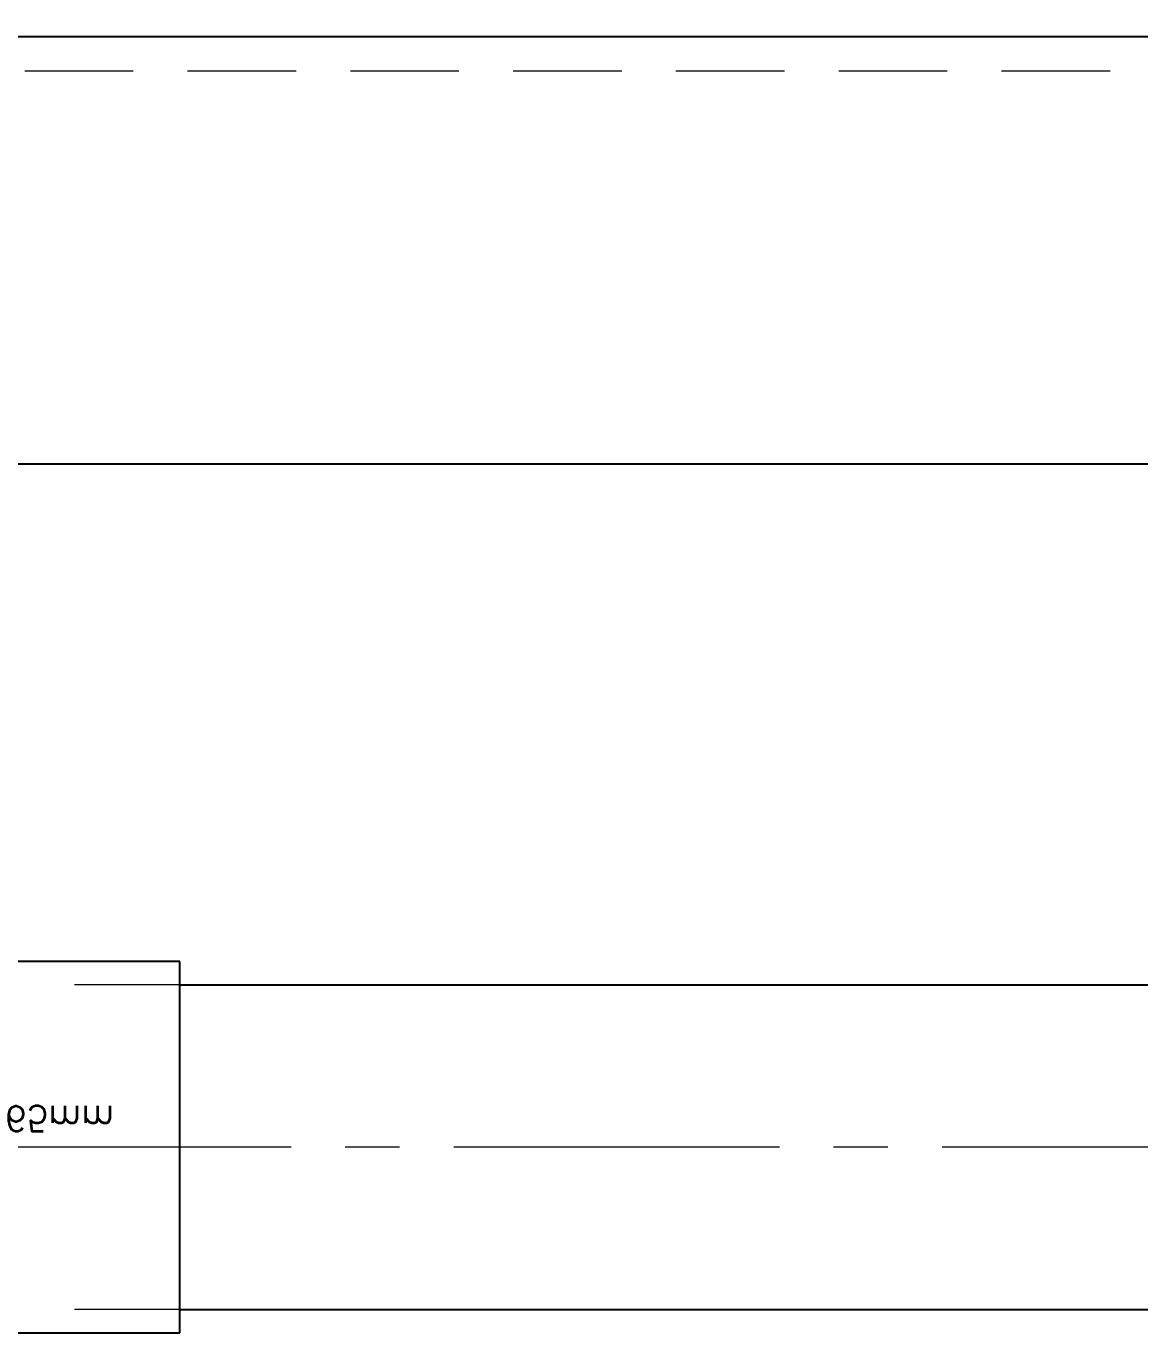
# Model space of a CAD drawing. Header units: millimetres. Extents: x -8731 to 85711, y -14522 to 31379.
# Drawn here: x 29357.3 to 29617.9, y 19589.2 to 19895.2 of the extents above; entities that cross this region are included whole.
import ezdxf
from ezdxf.xclip import XClip

# ---------------------------------------------------------------- set-up
doc = ezdxf.new("R2010")
doc.units = ezdxf.units.MM
doc.header["$LTSCALE"] = 4
doc.header["$XCLIPFRAME"] = 0
doc.linetypes.add('CENTER2', pattern=[28.575, 19.05, -3.175, 3.175, -3.175])
doc.linetypes.add('HIDDEN', pattern=[9.525, 6.35, -3.175])
doc.layers.add('04_HIDDEN', color=2, linetype='HIDDEN', lineweight=13)
doc.layers.add('05_CENTER', color=4, linetype='CENTER2', lineweight=13)
doc.layers.add('10_DRAFT', color=8, linetype='Continuous', lineweight=0, plot=False)
doc.styles.add('KSS_TXT', font='txt.shx', dxfattribs={"bigfont": 'extfont2.shx'})

# ---------------------------------------------------------------- blocks, each defined once
blk = doc.blocks.new('A$C3AA34862_1_1_1')
at = {"color": 0}
blk.add_lwpolyline([(0, -1100), (2500, -1100), (2500, -1000), (0, -1000)], close=True, dxfattribs=at)
at = {"layer": '04_HIDDEN'}
blk.add_line((0, -1008), (2500, -1008), dxfattribs=at)
blk = doc.blocks.new('エルボ(TS-L)-65mma_1_1_1')
at = {"color": 0}
for p, q in [((-66.5, 43.5), (0, 43.5)), ((0, 43.5), (0, -43.5)), ((-153.5, -110), (-153.5, -43.5)), ((-66.5, -43.5), (-66.5, -110)), ((0, -43.5), (-66.5, -43.5)), ((-66.5, -110), (-153.5, -110))]:
    blk.add_line(p, q, dxfattribs=at)
blk.add_arc((-66.5, -43.5), 87, 90, 180, dxfattribs=at)
at = {"layer": '05_CENTER', "color": 0}
for p, q in [((0, 0), (-66.5, 0)), ((-110, -110), (-110, -43.5))]:
    blk.add_line(p, q, dxfattribs=at)
blk.add_arc((-66.5, -43.5), 43.5, 90, 180, dxfattribs=at)
at = {"layer": '10_DRAFT'}
for p, q in [((0, 38), (-24.63, 38)), ((0, -38), (-24.63, -38)), ((-148, -110), (-148, -85.37)), ((-72, -110), (-72, -85.37))]:
    blk.add_line(p, q, dxfattribs=at)
at = {"layer": '10_DRAFT', "style": 'KSS_TXT'}
blk.add_text('65mm', height=6, dxfattribs=at).set_placement((-41.03, -9.65))
blk = doc.blocks.new('A$C3C656437_1_1_1')
at = {"color": 0}
for p, q in [((-218, 1810), (-218, 849)), ((-142, 1810), (-142, 849))]:
    blk.add_line(p, q, dxfattribs=at)
at = {"layer": '05_CENTER'}
blk.add_line((-180, 849), (-180, 1810), dxfattribs=at)
at = {"color": 4, "xscale": -1, "rotation": 90}
blk.add_blockref('エルボ(TS-L)-65mma_1_1_1', (-180, 1810), dxfattribs=at)
blk = doc.blocks.new('A$C457F5408_1_1_1')
at = {"color": 0}
for p, q in [((15, 2120), (15, -20)), ((-35, 2075), (-35, 25)), ((-29, 2075), (-29, 25))]:
    blk.add_line(p, q, dxfattribs=at)
blk = doc.blocks.new('A$C54E27890_1_1')
at = {"rotation": 270}
blk.add_blockref('A$C457F5408_1_1_1', (0, -17), dxfattribs=at)

msp = doc.modelspace()

# ---------------------------------------------------------------- block references
msp.add_blockref('A$C3AA34862_1_1_1', (28328.25246, 20892.71284))
ref = msp.add_blockref('A$C3C656437_1_1_1', (31203.25247, 19812.71284), dxfattribs=dict(rotation=90))
XClip(ref).set_block_clipping_path([(-303.5439173726, 1326.7871710912), (2151.0457523034, 2001.203339192)])
ref = msp.add_blockref('A$C54E27890_1_1', (29421.25247, 19842.71284), dxfattribs=dict(rotation=90))
XClip(ref).set_block_clipping_path([(158.4758494069, -318.4985962998), (1938.8663274579, 228.6355965897)])

doc.saveas('drawing.dxf')
